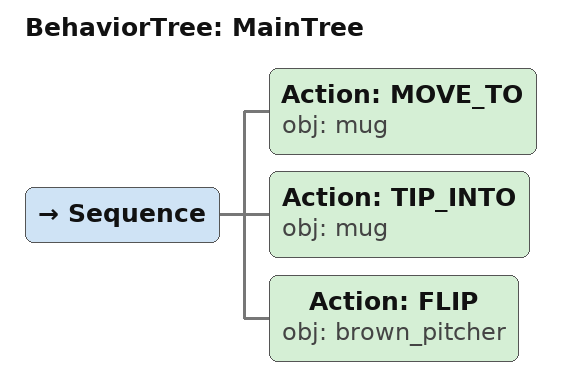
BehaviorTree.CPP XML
<root main_tree_to_execute="MainTree">
  <BehaviorTree ID="MainTree">
    <Sequence>
      <!-- Move to mug -->
      <Action ID="MOVE_TO" obj="mug" />
      <!-- Tip into mug -->
      <Action ID="TIP_INTO" obj="mug" />
      <!-- Flip brown_pitcher upright -->
      <Action ID="FLIP" obj="brown_pitcher" />
    </Sequence>
  </BehaviorTree>
</root>
